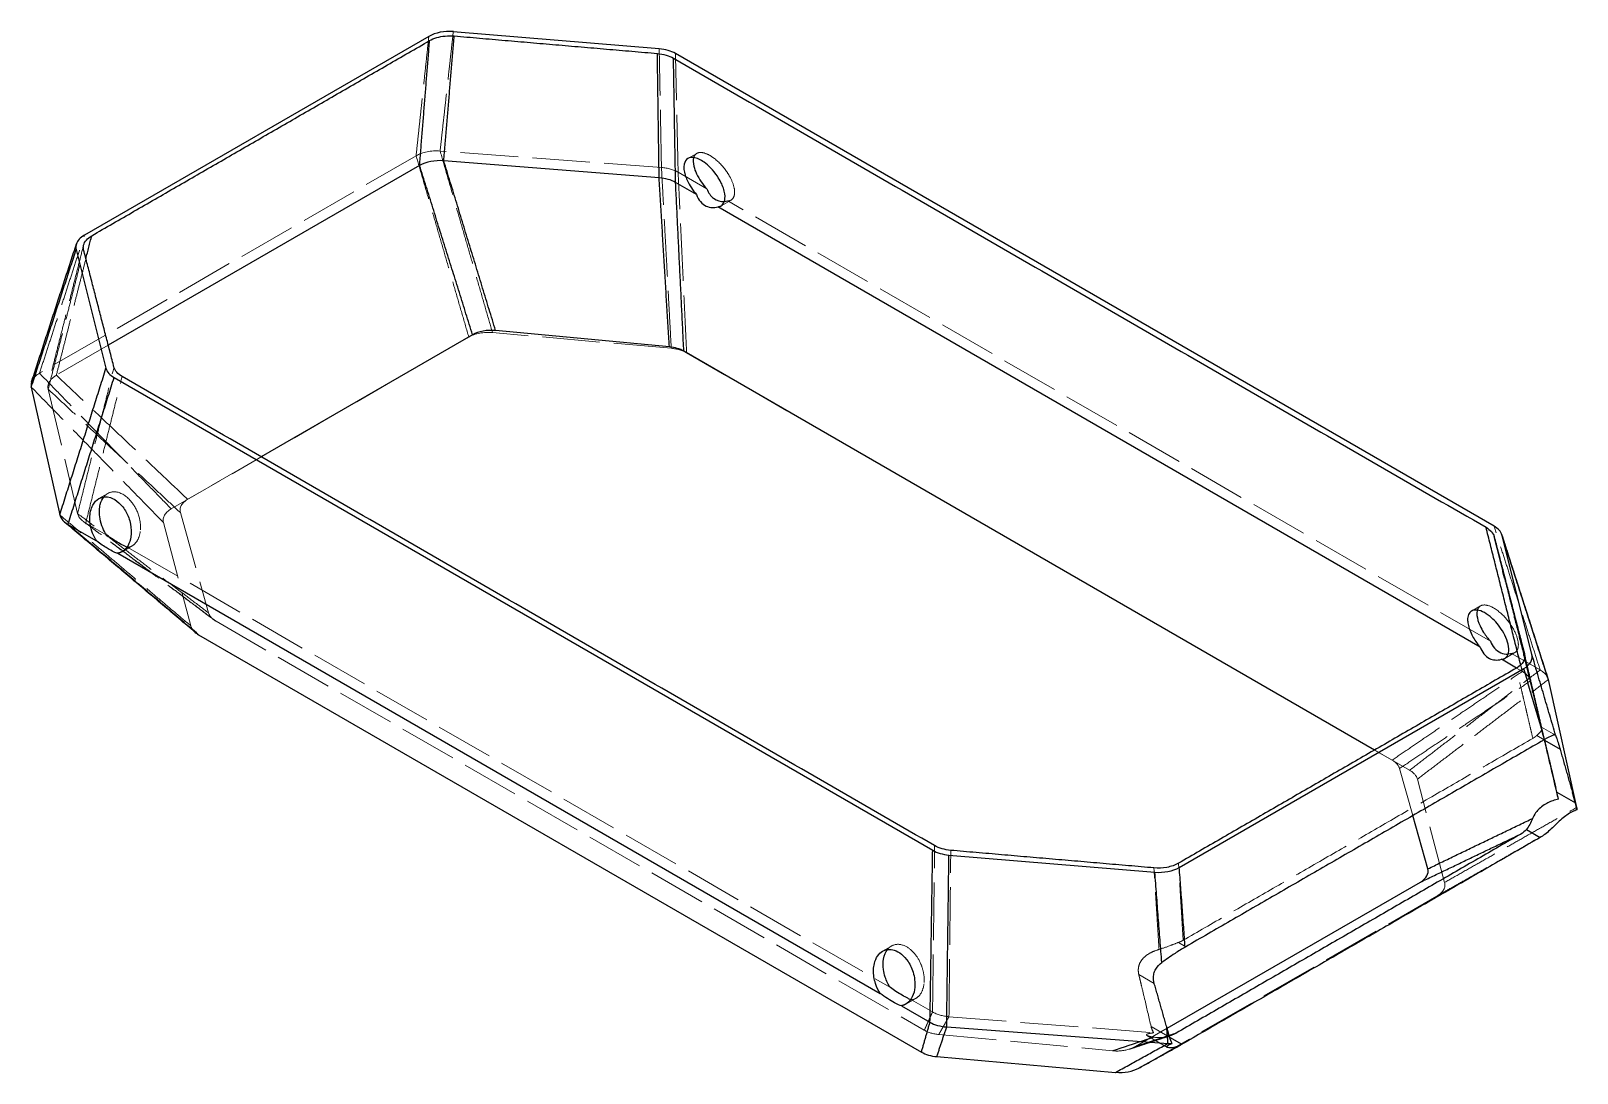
# Model space of a CAD drawing. Header units: millimetres. Extents: x -161 to 161, y -103 to 114.
import ezdxf

# ---------------------------------------------------------------- set-up
doc = ezdxf.new("R2010")
doc.units = ezdxf.units.MM
doc.linetypes.add('ACAD_ISO02W100', pattern=[15, 12, -3])
doc.layers.add('HIDDEN', color=7, linetype='ACAD_ISO02W100', lineweight=13)
doc.layers.add('VISIBLE', color=7, linetype='Continuous', lineweight=25)

msp = doc.modelspace()

# ---------------------------------------------------------------- linework, layer by layer
at = {"layer": 'HIDDEN'}
for p, q in [((-80.93, 87.9), (-159.49, 42.54)), ((-29.75, 85.46), (-75.92, 88.89)), ((-22.39, 88.39), (-24.23, 87.32)), ((-20.31, 81.03), (-26.27, 84.47)), ((-15.22, 78.67), (-17.32, 77.46)), ((143.17, -13.35), (-15.89, 78.48)), ((-145.14, 48.38), (-155.97, 42.13)), ((-69.94, 50.09), (-132.01, 14.25)), ((-27.7, 47.74), (-65, 51.02)), ((126.32, -40.27), (-24.49, 46.8)), ((-157.67, 39.21), (-151.54, 13.27)), ((-113.23, 25.1), (-128.57, 16.24)), ((-145.25, 17.46), (-147.1, 16.39)), ((-130.11, 13.47), (-124.21, -7.46)), ((-149.84, 11.29), (-145.47, 8.77)), ((-133.63, 11.4), (-127.94, -10.14)), ((-140.17, 6.53), (-142.26, 5.32)), ((-141.05, 6.22), (18.01, -85.61)), ((141.1, -6), (139.25, -7.06)), ((-122.66, -9.2), (25.08, -94.5)), ((148.26, -15.72), (146.17, -16.93)), ((153.55, -19.35), (147.59, -15.91)), ((149.84, -19.65), (148.62, -18.95)), ((156.81, -43.94), (151.54, -21.63)), ((153.84, -31.26), (156.74, -32.93)), ((152.83, -33.04), (154.36, -33.93)), ((122.66, -38.16), (119.01, -36.05)), ((126.98, -49.73), (124.21, -39.9)), ((133.63, -63.66), (127.94, -42.12)), ((69.94, -102.34), (132.01, -66.51)), ((18.23, -76.93), (16.39, -78)), ((78.08, -76.19), (79.62, -77.08)), ((69.82, -82.85), (73.05, -84.72)), ((23.32, -87.85), (21.22, -89.06)), ((22.44, -88.17), (26.8, -90.69)), ((30.23, -91.67), (72.92, -95.04)), ((28.1, -95.39), (64.35, -98.8)), ((69.14, -97.91), (75.74, -94.1)), ((71.52, -95.59), (75.81, -98.07)), ((72.39, -93.72), (76.25, -95.95)), ((75.93, -95.77), (76.25, -95.95))]:
    msp.add_line(p, q, dxfattribs=at)
for centre, major_axis, start_param, end_param in [((-76.68, 85.45), (-6, 0), -1.698725, -0.785398), ((-30.51, 82.02), (-6, 0), -2.356194, -1.698725), ((-65.87, 47.73), (-5.76, 0), -1.722172, -0.785398), ((-28.57, 44.45), (-5.76, 0), -2.356194, -1.722172), ((-155.25, 40.09), (-6, 0), -0.785398, -0.185672), ((-151.73, 39.68), (6, 0), 2.356194, 2.996274), ((-151.73, 39.68), (6, 0), 2.996274, 3.277291), ((-124.66, 13.99), (-5.52, 0), -7.068583, -6.121664), ((-145.59, 13.74), (6, 0), 3.277291, 3.795159), ((-127.93, 11.9), (-5.76, 0), -7.068583, -6.13181), ((-145.59, 13.74), (6, 0), 3.795159, 3.926991), ((-118.76, -6.95), (-5.52, 0), -6.121664, -5.629623), ((-118.76, -6.95), (-5.52, 0), -5.629623, -5.497787), ((-122.24, -9.64), (-5.76, 0), -6.13181, -5.682919), ((149.31, -21.8), (-6, 0), -2.958381, -2.356194), ((145.59, -22.1), (6, 0), 0.144594, 0.785398), ((145.59, -22.1), (6, 0), 0.135699, 0.144594), ((118.76, -40.41), (-5.52, 0), -2.980071, -2.356194), ((122.24, -42.62), (-5.76, 0), -2.990217, -2.356194), ((127.93, -64.16), (-5.76, 0), -3.926991, -2.990217), ((31.04, -88.24), (6, 0), 3.926991, 4.57669), ((28.98, -92.24), (-5.52, 0), -5.497787, -4.87391), ((65.24, -95.65), (-5.52, 0), -4.87391, -4.191334), ((65.24, -95.65), (-5.52, 0), -4.191334, -3.926991)]:
    msp.add_ellipse(centre, major_axis=major_axis, ratio=0.57735, start_param=start_param, end_param=end_param, dxfattribs=at)
for points, degree in [([(-75.92, 88.89), (-73.17, 113.78)], 1), ([(-80.93, 87.9), (-78.27, 112.8)], 1), ([(-29.75, 85.46), (-30.22, 110.2)], 1), ([(-26.27, 84.47), (-26.83, 109.22)], 1), ([(-69.94, 50.09), (-80.93, 87.9)], 1), ([(-65, 51.02), (-75.92, 88.89)], 1), ([(-22.39, 88.39), (-22.68, 88.22), (-22.91, 87.93), (-23.03, 87.51)], 3), ([(-27.7, 47.74), (-29.75, 85.46)], 1), ([(-24.49, 46.8), (-26.27, 84.47)], 1), ([(-16.62, 78.36), (-16.25, 78.38), (-15.89, 78.48)], 2), ([(-15.89, 78.48), (-15.52, 78.5), (-15.22, 78.67)], 2), ([(-159.49, 42.54), (-150.13, 71.32)], 1), ([(-157.67, 39.21), (-150.28, 68.26)], 1), ([(-150.29, 69.28), (-157.66, 40.18)], 1), ([(-155.97, 42.13), (-149.81, 66.43)], 1), ([(-132.01, 14.25), (-159.49, 42.54)], 1), ([(-128.57, 16.24), (-155.97, 42.13)], 1), ([(-151.54, 13.27), (-143.95, 43.79)], 1), ([(-133.63, 11.4), (-161.2, 39.65)], 1), ([(-130.11, 13.47), (-157.67, 39.21)], 1), ([(-149.84, 11.29), (-142.26, 41.86)], 1), ([(-146.07, 16.74), (-145.69, 17.2), (-145.25, 17.46)], 2), ([(-127.94, -10.14), (-155.26, 12.99)], 1), ([(-124.21, -7.46), (-151.54, 13.27)], 1), ([(-123.14, -8.88), (-150.36, 11.64)], 1), ([(-122.66, -9.2), (-149.84, 11.29)], 1), ([(153.55, -19.35), (143.93, 10.64)], 1), ([(-140.17, 6.53), (-140.59, 6.29), (-141.05, 6.22)], 2), ([(-141.05, 6.22), (-141.13, 6.24), (-141.24, 6.28)], 2), ([(146.25, -0.66), (146.14, -0.22)], 1), ([(151.54, -21.63), (146.25, -0.66)], 1), ([(151.53, -21.6), (146.25, -0.66)], 1), ([(141.1, -6), (140.81, -6.17), (140.58, -6.45), (140.45, -6.87)], 3), ([(146.86, -16.03), (147.22, -16), (147.59, -15.91)], 2), ([(147.59, -15.91), (147.96, -15.89), (148.26, -15.72)], 2), ([(150.3, -16.06), (153.92, -31.55)], 1), ([(153.92, -31.54), (150.31, -16.11)], 1), ([(126.32, -40.27), (153.55, -19.35)], 1), ([(152.02, -33.62), (148.59, -18.97)], 1), ([(149.84, -19.65), (149.49, -18.3)], 1), ([(150.3, -16.95), (152.38, -25.4), (154.42, -33.89)], 2), ([(122.66, -38.16), (149.84, -19.65)], 1), ([(124.21, -39.9), (151.54, -21.63)], 1), ([(127.94, -42.12), (155.26, -21.36)], 1), ([(153.92, -31.54), (153.87, -31.37), (153.84, -31.26), (153.84, -31.26)], 3), ([(153.92, -31.54), (153.92, -31.55)], 1), ([(152.02, -33.62), (79.08, -75.73)], 1), ([(152.83, -33.04), (152.48, -33.35), (152.02, -33.62)], 2), ([(133.63, -63.66), (161.2, -48.01)], 1), ([(132.01, -66.51), (153.74, -54.17)], 1), ([(26.8, -90.69), (27.24, -56)], 1), ([(30.23, -91.67), (30.6, -56.98)], 1), ([(74.05, -77.65), (72.98, -60.64)], 1), ([(79.08, -75.73), (78.11, -59.66)], 1), ([(17.41, -77.65), (17.79, -77.18), (18.23, -76.93)], 2), ([(79.08, -75.73), (78.63, -75.99), (78.08, -76.19)], 2), ([(22.44, -88.17), (22.35, -88.15), (22.24, -88.11)], 2), ([(23.32, -87.85), (22.89, -88.09), (22.44, -88.17)], 2), ([(25.08, -94.5), (26.8, -90.69)], 1), ([(28.1, -95.39), (30.23, -91.67)], 1), ([(64.35, -98.8), (72.92, -95.95)], 1), ([(67.98, -98.42), (76.36, -95.64)], 1), ([(69.14, -97.91), (76.15, -95.58)], 1), ([(72.92, -95.04), (72.7, -94.64), (72.5, -94.21), (72.39, -93.72)], 3), ([(75.93, -95.77), (74.91, -96.05), (73.88, -96.11), (72.92, -95.95)], 3), ([(76.18, -95.7), (76.06, -95.74), (75.93, -95.77)], 2), ([(69.94, -102.34), (78.63, -97.53)], 1)]:
    msp.add_open_spline(points, degree=degree, dxfattribs=at)
for points, knots in [([(-14.56, 81.08), (-14.69, 81.8), (-14.99, 82.58), (-15.37, 83.3), (-15.61, 83.76), (-15.87, 84.2), (-16.16, 84.61), (-16.97, 85.78), (-17.91, 86.74), (-18.83, 87.43), (-19.33, 87.8), (-19.83, 88.1), (-20.32, 88.3), (-20.8, 88.5), (-21.27, 88.61), (-21.69, 88.58), (-21.94, 88.57), (-22.18, 88.51), (-22.39, 88.39)], [0, 0, 0, 0, 0.0994887, 0.0994887, 0.0994887, 0.1619928, 0.1619928, 0.1619928, 0.3403174, 0.3403174, 0.3403174, 0.4375719, 0.4375719, 0.4375719, 0.5348264, 0.5348264, 0.5348264, 0.59389, 0.59389, 0.59389, 0.59389]), ([(-15.22, 78.67), (-14.9, 78.85), (-14.66, 79.18), (-14.55, 79.66), (-14.46, 80.05), (-14.46, 80.54), (-14.56, 81.08)], [0, 0, 0, 0, 0.548598, 0.548598, 0.548598, 1, 1, 1, 1]), ([(-145.25, 17.46), (-144.57, 17.85), (-143.82, 17.89), (-143.1, 17.7), (-142.02, 17.42), (-140.97, 16.63), (-140.11, 15.45), (-139.49, 14.6), (-138.95, 13.53), (-138.65, 12.29), (-138.44, 11.42), (-138.35, 10.45), (-138.46, 9.55)], [0, 0, 0, 0, 0.230355, 0.230355, 0.230355, 0.57665, 0.57665, 0.57665, 0.825186, 0.825186, 0.825186, 1, 1, 1, 1]), ([(-138.46, 9.55), (-138.56, 8.76), (-138.81, 8.05), (-139.15, 7.52), (-139.44, 7.07), (-139.79, 6.75), (-140.17, 6.53)], [0, 0, 0, 0, 0.4054361, 0.4054361, 0.4054361, 0.7430925, 0.7430925, 0.7430925, 0.7430925]), ([(148.92, -13.31), (148.77, -12.49), (148.38, -11.52), (147.86, -10.63), (147.35, -9.74), (146.74, -8.95), (146.14, -8.3), (145.08, -7.18), (144.03, -6.43), (143.1, -6.06), (142.32, -5.75), (141.61, -5.7), (141.1, -6)], [0, 0, 0, 0, 0.1153647, 0.1153647, 0.1153647, 0.2294023, 0.2294023, 0.2294023, 0.4259572, 0.4259572, 0.4259572, 0.5919269, 0.5919269, 0.5919269, 0.5919269]), ([(148.26, -15.72), (148.54, -15.55), (148.77, -15.28), (148.89, -14.89), (149.02, -14.49), (149.04, -13.95), (148.92, -13.31)], [0, 0, 0, 0, 0.498864, 0.498864, 0.498864, 1, 1, 1, 1]), ([(153.92, -31.55), (153.97, -31.74), (153.86, -31.97), (153.57, -32.3), (153.39, -32.51), (153.15, -32.75), (152.83, -33.04)], [0, 0, 0, 0, 0.622701, 0.622701, 0.622701, 1, 1, 1, 1]), ([(153.84, -31.26), (153.84, -31.25), (153.84, -31.29), (153.86, -31.37), (153.88, -31.47), (153.91, -31.63), (153.98, -31.91), (154.03, -32.15), (154.11, -32.49), (154.22, -32.93), (154.29, -33.22), (154.36, -33.55), (154.44, -33.88)], [0, 0, 0, 0, 0.275708, 0.275708, 0.275708, 0.571877, 0.571877, 0.571877, 0.82784, 0.82784, 0.82784, 1, 1, 1, 1]), ([(18.23, -76.93), (19.04, -76.47), (19.96, -76.48), (20.86, -76.84), (21.6, -77.14), (22.34, -77.68), (23.01, -78.47), (23.52, -79.07), (24, -79.82), (24.37, -80.71), (24.62, -81.3), (24.82, -81.95), (24.94, -82.63), (25.08, -83.37), (25.11, -84.15), (25.02, -84.84)], [0, 0, 0, 0, 0.302912, 0.302912, 0.302912, 0.550435, 0.550435, 0.550435, 0.738586, 0.738586, 0.738586, 0.862845, 0.862845, 0.862845, 1, 1, 1, 1]), ([(78.08, -76.19), (77.58, -76.38), (77.06, -76.58), (76.54, -76.78), (75.67, -77.11), (74.83, -77.42), (74.05, -77.65)], [0, 0, 0, 0, 0.373474, 0.373474, 0.373474, 1, 1, 1, 1]), ([(69.82, -82.85), (69.74, -82.48), (69.7, -82.07), (69.73, -81.68), (69.75, -81.44), (69.8, -81.21), (69.86, -80.98), (69.97, -80.61), (70.14, -80.29), (70.33, -80), (70.53, -79.71), (70.76, -79.46), (71, -79.24), (71.47, -78.81), (71.98, -78.49), (72.5, -78.23), (73.01, -77.99), (73.53, -77.8), (74.05, -77.65)], [0, 0, 0, 0, 0.12914, 0.12914, 0.12914, 0.208029, 0.208029, 0.208029, 0.340045, 0.340045, 0.340045, 0.47627, 0.47627, 0.47627, 0.742881, 0.742881, 0.742881, 1, 1, 1, 1]), ([(72.39, -93.72), (71.97, -91.92), (71.54, -90.12), (71.12, -88.32), (70.9, -87.41), (70.69, -86.49), (70.47, -85.58), (70.36, -85.13), (70.25, -84.67), (70.15, -84.21), (70.09, -83.99), (70.04, -83.77), (69.99, -83.55), (69.96, -83.43), (69.93, -83.31), (69.91, -83.19), (69.89, -83.14), (69.88, -83.08), (69.86, -83.02), (69.85, -82.96), (69.84, -82.9), (69.82, -82.85)], [0, 0, 0, 0, 0.495838, 0.495838, 0.495838, 0.746997, 0.746997, 0.746997, 0.87262, 0.87262, 0.87262, 0.933831, 0.933831, 0.933831, 0.966049, 0.966049, 0.966049, 0.983025, 0.983025, 0.983025, 1, 1, 1, 1]), ([(25.02, -84.84), (24.92, -85.65), (24.67, -86.33), (24.35, -86.84), (24.06, -87.3), (23.7, -87.63), (23.32, -87.85)], [0, 0, 0, 0, 0.3886784, 0.3886784, 0.3886784, 0.7412464, 0.7412464, 0.7412464, 0.7412464]), ([(71.52, -95.59), (71.38, -95.51), (71.37, -95.43), (71.45, -95.37), (71.54, -95.3), (71.72, -95.24), (71.95, -95.19), (72.22, -95.13), (72.56, -95.08), (72.92, -95.04)], [0, 0, 0, 0, 0.279067, 0.279067, 0.279067, 0.605868, 0.605868, 0.605868, 1, 1, 1, 1]), ([(72.92, -95.95), (72.66, -95.91), (72.41, -95.86), (72.18, -95.81), (71.89, -95.74), (71.64, -95.66), (71.52, -95.59)], [0, 0, 0, 0, 0.1354391, 0.1354391, 0.1354391, 0.3121419, 0.3121419, 0.3121419, 0.3121419])]:
    msp.add_open_spline(points, degree=3, knots=knots, dxfattribs=at)
at = {"layer": 'VISIBLE'}
for p, q in [((-30.22, 110.2), (-73.17, 113.78)), ((-78.27, 112.8), (-150.13, 71.32)), ((143.93, 10.64), (-26.83, 109.22)), ((-80.2, 85.87), (-145.14, 48.38)), ((-30.23, 83.31), (-75.15, 86.85)), ((-22.44, 79.81), (-26.8, 82.33)), ((141.05, -14.58), (-18.01, 77.25)), ((-151.82, 68.37), (-145.62, 43.57)), ((-69.14, 50.55), (-113.23, 25.1)), ((-28.1, 48.03), (-64.35, 51.44)), ((119.01, -36.05), (-25.08, 47.14)), ((-161.2, 39.65), (-155.26, 12.99)), ((-143.93, 41.62), (26.83, -56.97)), ((-153.55, 10.99), (-147.59, 7.55)), ((151.82, -16.11), (145.62, 8.68)), ((-143.17, 4.99), (15.89, -86.84)), ((-126.32, -11.99), (24.49, -99.06)), ((78.27, -60.55), (150.13, -19.06)), ((148.62, -18.95), (145.47, -17.13)), ((161.2, -48.01), (155.26, -21.36)), ((154.47, -33.99), (157.69, -35.85)), ((157.37, -46.28), (156.81, -43.94)), ((157.03, -44.86), (160.89, -47.09)), ((130.11, -60.83), (126.98, -49.73)), ((150.68, -52.62), (153.55, -54.28)), ((30.22, -57.95), (73.17, -61.53)), ((75.74, -94.1), (128.57, -63.6)), ((20.31, -89.39), (26.27, -92.83)), ((29.75, -93.82), (75.92, -97.25)), ((76.25, -95.95), (78.81, -97.43)), ((27.7, -99.99), (65, -103.28))]:
    msp.add_line(p, q, dxfattribs=at)
for centre, major_axis, start_param, end_param in [((-74.02, 110.36), (-6, 0), -1.714181, -0.785398), ((-31.07, 106.78), (-6, 0), -2.356194, -1.714181), ((-75.96, 83.42), (6, 0), 1.435098, 2.356194), ((-31.04, 79.88), (6, 0), 0.785398, 1.435098), ((-145.89, 68.87), (-6, 0), -0.785398, -0.18566), ((-145.89, 68.87), (-6, 0), -6.468845, -6.139801), ((-65.24, 48.3), (-5.52, 0), -1.732317, -0.785398), ((-28.98, 44.89), (-5.52, 0), -2.356194, -1.732317), ((-139.69, 44.07), (-6, 0), -6.139801, -5.497787), ((-155.25, 40.09), (-6, 0), -6.468857, -6.155257), ((-149.31, 13.44), (-6, 0), -6.155257, -5.682914), ((-149.31, 13.44), (-6, 0), -5.682914, -5.497787), ((139.69, 8.19), (-6, 0), -2.958404, -2.356194), ((139.69, 8.19), (-6, 0), -2.998208, -2.958404), ((-122.24, -9.64), (-5.76, 0), -5.682919, -5.497787), ((145.89, -16.61), (-6, 0), -3.926991, -2.998208), ((149.31, -21.8), (-6, 0), -3.013664, -2.958381), ((155.25, -48.45), (-6, 0), -3.160325, -3.013664), ((31.07, -54.52), (-6, 0), -5.497787, -4.855774), ((74.02, -58.1), (-6, 0), -4.855774, -3.926991), ((124.66, -61.34), (-5.52, 0), -3.926991, -2.980071), ((30.51, -90.38), (-6, 0), -5.497787, -4.840317), ((28.57, -96.71), (-5.76, 0), -5.497787, -4.863764), ((76.68, -93.81), (-6, 0), -4.840317, -4.693656), ((65.87, -99.99), (-5.76, 0), -4.863764, -3.948025), ((65.87, -99.99), (-5.76, 0), -3.948025, -3.926991)]:
    msp.add_ellipse(centre, major_axis=major_axis, ratio=0.57735, start_param=start_param, end_param=end_param, dxfattribs=at)
for points, knots in [([(-78.11, 111.92), (-77.24, 112.42), (-76.09, 112.77), (-74.87, 112.88), (-74.24, 112.95), (-73.6, 112.95), (-72.98, 112.89)], [0, 0, 0, 0, 0.662003, 0.662003, 0.662003, 1, 1, 1, 1]), ([(-24.23, 87.32), (-24.61, 87.11), (-24.9, 86.71), (-25.01, 86.12), (-25.14, 85.5), (-25.05, 84.68), (-24.79, 83.85), (-24.69, 83.51), (-24.56, 83.18), (-24.41, 82.84), (-23.9, 81.69), (-23.18, 80.65), (-22.44, 79.81)], [0, 0, 0, 0, 0.252799, 0.252799, 0.252799, 0.516309, 0.516309, 0.516309, 0.62416, 0.62416, 0.62416, 1, 1, 1, 1]), ([(-16.53, 79.94), (-16.64, 80.72), (-16.94, 81.56), (-17.33, 82.34), (-17.56, 82.8), (-17.81, 83.23), (-18.09, 83.64), (-18.93, 84.89), (-19.9, 85.88), (-20.86, 86.55), (-21.6, 87.07), (-22.34, 87.41), (-23.01, 87.51), (-23.46, 87.57), (-23.88, 87.53), (-24.23, 87.32)], [0, 0, 0, 0, 0.104162, 0.104162, 0.104162, 0.1657345, 0.1657345, 0.1657345, 0.3537106, 0.3537106, 0.3537106, 0.4983292, 0.4983292, 0.4983292, 0.5950658, 0.5950658, 0.5950658, 0.5950658]), ([(-23.03, 87.51), (-23.17, 87.04), (-23.16, 86.4), (-22.99, 85.7), (-22.87, 85.19), (-22.67, 84.66), (-22.43, 84.15), (-21.88, 82.97), (-21.11, 81.9), (-20.31, 81.03)], [0, 0, 0, 0, 0.29246, 0.29246, 0.29246, 0.507794, 0.507794, 0.507794, 1, 1, 1, 1]), ([(-20.31, 81.03), (-19.97, 80.14), (-19.45, 79.47), (-18.89, 79.04), (-18.17, 78.5), (-17.39, 78.31), (-16.62, 78.36)], [0, 0, 0, 0, 0.3774028, 0.3774028, 0.3774028, 0.8500645, 0.8500645, 0.8500645, 0.8500645]), ([(-22.44, 79.81), (-22.23, 79.23), (-21.95, 78.73), (-21.63, 78.34), (-20.91, 77.48), (-20.02, 77.14), (-19.15, 77.11), (-18.77, 77.1), (-18.39, 77.15), (-18.01, 77.25)], [0, 0, 0, 0, 0.241075, 0.241075, 0.241075, 0.76844, 0.76844, 0.76844, 1, 1, 1, 1]), ([(-17.32, 77.46), (-17.04, 77.62), (-16.8, 77.88), (-16.66, 78.26), (-16.49, 78.69), (-16.44, 79.28), (-16.53, 79.94)], [0, 0, 0, 0, 0.465694, 0.465694, 0.465694, 1, 1, 1, 1]), ([(-147.59, 7.55), (-148.22, 8.51), (-148.73, 9.73), (-148.92, 11.12), (-148.98, 11.52), (-149, 11.92), (-149, 12.33), (-148.99, 13.31), (-148.77, 14.28), (-148.37, 15.02), (-148.03, 15.65), (-147.58, 16.11), (-147.1, 16.39)], [0, 0, 0, 0, 0.1589215, 0.1589215, 0.1589215, 0.2044444, 0.2044444, 0.2044444, 0.3128136, 0.3128136, 0.3128136, 0.405976, 0.405976, 0.405976, 0.405976]), ([(-147.1, 16.39), (-146.33, 16.83), (-145.49, 16.85), (-144.71, 16.61), (-144.08, 16.41), (-143.47, 16.04), (-142.91, 15.53), (-142.35, 15.02), (-141.84, 14.36), (-141.41, 13.58), (-141.02, 12.84), (-140.7, 11.99), (-140.51, 11.05), (-140.35, 10.21), (-140.3, 9.28), (-140.44, 8.41)], [0, 0, 0, 0, 0.248344, 0.248344, 0.248344, 0.447685, 0.447685, 0.447685, 0.647026, 0.647026, 0.647026, 0.832641, 0.832641, 0.832641, 1, 1, 1, 1]), ([(-145.47, 8.77), (-146.09, 9.68), (-146.61, 10.83), (-146.86, 12.14), (-146.97, 12.73), (-147.02, 13.34), (-146.99, 13.95), (-146.97, 14.37), (-146.91, 14.78), (-146.82, 15.16), (-146.66, 15.79), (-146.39, 16.33), (-146.07, 16.74)], [0, 0, 0, 0, 0.1518602, 0.1518602, 0.1518602, 0.2200651, 0.2200651, 0.2200651, 0.2676145, 0.2676145, 0.2676145, 0.3454047, 0.3454047, 0.3454047, 0.3454047]), ([(-143.17, 4.99), (-143.59, 5.07), (-144.3, 5.38), (-145.36, 6.03), (-146, 6.42), (-146.77, 6.94), (-147.59, 7.55)], [0, 0, 0, 0, 0.624691, 0.624691, 0.624691, 1, 1, 1, 1]), ([(-141.24, 6.28), (-141.61, 6.41), (-142.18, 6.69), (-143, 7.17), (-143.34, 7.37), (-143.72, 7.61), (-144.14, 7.88), (-144.56, 8.15), (-145.01, 8.45), (-145.47, 8.77)], [0, 0, 0, 0, 0.549171, 0.549171, 0.549171, 0.774586, 0.774586, 0.774586, 1, 1, 1, 1]), ([(-140.44, 8.41), (-140.54, 7.75), (-140.74, 7.13), (-141.02, 6.63), (-141.36, 6.03), (-141.79, 5.59), (-142.26, 5.32)], [0, 0, 0, 0, 0.3382622, 0.3382622, 0.3382622, 0.7449689, 0.7449689, 0.7449689, 0.7449689]), ([(139.25, -7.06), (138.99, -7.21), (138.77, -7.45), (138.62, -7.78), (138.48, -8.1), (138.4, -8.51), (138.42, -9.01), (138.43, -9.34), (138.48, -9.71), (138.57, -10.1), (138.77, -10.92), (139.15, -11.81), (139.61, -12.6), (140.05, -13.35), (140.54, -14.01), (141.05, -14.58)], [0, 0, 0, 0, 0.193634, 0.193634, 0.193634, 0.378351, 0.378351, 0.378351, 0.501923, 0.501923, 0.501923, 0.759708, 0.759708, 0.759708, 1, 1, 1, 1]), ([(146.95, -14.44), (146.87, -13.86), (146.67, -13.2), (146.39, -12.55), (146.13, -11.94), (145.8, -11.35), (145.44, -10.81), (144.71, -9.71), (143.89, -8.84), (143.1, -8.2), (142.02, -7.32), (140.97, -6.85), (140.11, -6.85), (139.79, -6.85), (139.5, -6.92), (139.25, -7.06)], [0, 0, 0, 0, 0.0800374, 0.0800374, 0.0800374, 0.1551986, 0.1551986, 0.1551986, 0.3077236, 0.3077236, 0.3077236, 0.517017, 0.517017, 0.517017, 0.5933917, 0.5933917, 0.5933917, 0.5933917]), ([(140.45, -6.87), (140.36, -7.17), (140.34, -7.54), (140.37, -7.97), (140.43, -8.61), (140.66, -9.39), (141.02, -10.17), (141.23, -10.63), (141.48, -11.08), (141.75, -11.51), (142.19, -12.2), (142.68, -12.82), (143.17, -13.35)], [0, 0, 0, 0, 0.210989, 0.210989, 0.210989, 0.52288, 0.52288, 0.52288, 0.706181, 0.706181, 0.706181, 1, 1, 1, 1]), ([(141.05, -14.58), (141.23, -15.09), (141.47, -15.56), (141.79, -15.97), (142.12, -16.38), (142.51, -16.72), (143, -16.96), (143.34, -17.12), (143.72, -17.23), (144.14, -17.26), (144.56, -17.3), (145.01, -17.26), (145.47, -17.13)], [0, 0, 0, 0, 0.296061, 0.296061, 0.296061, 0.592122, 0.592122, 0.592122, 0.796061, 0.796061, 0.796061, 1, 1, 1, 1]), ([(143.17, -13.35), (143.38, -13.9), (143.66, -14.39), (144.03, -14.81), (144.39, -15.23), (144.83, -15.57), (145.36, -15.79), (145.81, -15.97), (146.31, -16.06), (146.86, -16.03)], [0, 0, 0, 0, 0.3123457, 0.3123457, 0.3123457, 0.6246914, 0.6246914, 0.6246914, 0.8862315, 0.8862315, 0.8862315, 0.8862315]), ([(146.17, -16.93), (146.45, -16.76), (146.68, -16.5), (146.83, -16.11), (146.99, -15.69), (147.05, -15.13), (146.95, -14.44)], [0, 0, 0, 0, 0.482132, 0.482132, 0.482132, 1, 1, 1, 1]), ([(150.3, -16.06), (150.42, -16.57), (150.33, -17.11), (150.05, -17.6), (149.76, -18.12), (149.25, -18.59), (148.59, -18.97)], [0, 0, 0, 0, 0.492199, 0.492199, 0.492199, 1, 1, 1, 1]), ([(157.03, -44.86), (156.61, -43.05), (156.18, -41.25), (155.76, -39.45), (155.54, -38.54), (155.33, -37.63), (155.11, -36.71), (155, -36.26), (154.9, -35.8), (154.79, -35.35), (154.73, -35.12), (154.68, -34.9), (154.63, -34.68), (154.6, -34.56), (154.57, -34.44), (154.55, -34.33), (154.53, -34.27), (154.52, -34.21), (154.51, -34.15), (154.49, -34.09), (154.48, -34.03), (154.47, -33.99)], [0, 0, 0, 0, 0.495838, 0.495838, 0.495838, 0.746997, 0.746997, 0.746997, 0.87262, 0.87262, 0.87262, 0.933831, 0.933831, 0.933831, 0.966049, 0.966049, 0.966049, 0.983025, 0.983025, 0.983025, 1, 1, 1, 1]), ([(156.74, -32.93), (156.64, -32.88), (156.42, -32.92), (156.01, -33.09), (155.65, -33.24), (155.13, -33.5), (154.48, -33.86)], [0, 0, 0, 0, 0.533511, 0.533511, 0.533511, 1, 1, 1, 1]), ([(156.78, -32.97), (156.81, -33.03), (156.87, -33.16), (156.97, -33.48), (157.05, -33.7), (157.16, -34.04), (157.29, -34.49), (157.42, -34.9), (157.56, -35.38), (157.69, -35.85)], [0, 0, 0, 0, 0.417715, 0.417715, 0.417715, 0.720695, 0.720695, 0.720695, 1, 1, 1, 1]), ([(157.37, -46.28), (156.99, -46.36), (156.59, -46.48), (156.18, -46.62), (155.54, -46.85), (154.84, -47.16), (154.11, -47.68), (153.77, -47.92), (153.42, -48.21), (153.12, -48.53), (152.93, -48.74), (152.75, -48.95), (152.6, -49.16), (152.32, -49.57), (152.12, -49.95), (151.98, -50.31)], [0, 0, 0, 0, 0.219193, 0.219193, 0.219193, 0.555419, 0.555419, 0.555419, 0.710554, 0.710554, 0.710554, 0.80997, 0.80997, 0.80997, 1, 1, 1, 1]), ([(161.25, -48.52), (160.6, -48.77), (159.9, -49.09), (159.13, -49.61), (158.79, -49.84), (158.43, -50.11), (158.05, -50.43), (157.34, -51.03), (156.58, -51.81), (155.83, -52.52), (155.14, -53.17), (154.45, -53.76), (153.74, -54.17)], [0, 0, 0, 0, 0.327451, 0.327451, 0.327451, 0.472294, 0.472294, 0.472294, 0.748402, 0.748402, 0.748402, 1, 1, 1, 1]), ([(78.11, -59.66), (77.43, -60.06), (76.58, -60.35), (75.65, -60.52), (74.79, -60.68), (73.87, -60.72), (72.98, -60.64)], [0, 0, 0, 0, 0.518007, 0.518007, 0.518007, 1, 1, 1, 1]), ([(79.5, -77.15), (78.86, -77.54), (78.11, -78.01), (77.38, -78.48), (76.4, -79.13), (75.46, -79.78), (74.62, -80.4)], [0, 0, 0, 0, 0.427066, 0.427066, 0.427066, 1, 1, 1, 1]), ([(15.89, -86.84), (15.51, -86.25), (15.16, -85.56), (14.91, -84.77), (14.62, -83.89), (14.46, -82.89), (14.49, -81.94), (14.5, -81.46), (14.56, -81), (14.66, -80.58), (14.81, -79.96), (15.04, -79.44), (15.32, -79.02), (15.63, -78.56), (16, -78.22), (16.39, -78)], [0, 0, 0, 0, 0.0911826, 0.0911826, 0.0911826, 0.1941628, 0.1941628, 0.1941628, 0.2463282, 0.2463282, 0.2463282, 0.3229234, 0.3229234, 0.3229234, 0.4080636, 0.4080636, 0.4080636, 0.4080636]), ([(16.39, -78), (17.15, -77.56), (17.99, -77.52), (18.83, -77.8), (19.83, -78.13), (20.84, -78.91), (21.69, -80.17), (22.16, -80.89), (22.58, -81.77), (22.84, -82.78), (23.12, -83.82), (23.2, -84.98), (23.05, -85.98)], [0, 0, 0, 0, 0.27898, 0.27898, 0.27898, 0.613916, 0.613916, 0.613916, 0.803751, 0.803751, 0.803751, 1, 1, 1, 1]), ([(18.01, -85.61), (17.59, -84.99), (17.21, -84.24), (16.93, -83.4), (16.76, -82.89), (16.63, -82.35), (16.56, -81.81), (16.46, -81.08), (16.46, -80.33), (16.57, -79.68), (16.71, -78.82), (17.03, -78.14), (17.41, -77.65)], [0, 0, 0, 0, 0.0990426, 0.0990426, 0.0990426, 0.1583477, 0.1583477, 0.1583477, 0.2375004, 0.2375004, 0.2375004, 0.3408001, 0.3408001, 0.3408001, 0.3408001]), ([(73.05, -84.72), (72.92, -84.25), (72.85, -83.72), (72.9, -83.22), (72.93, -82.88), (73.01, -82.55), (73.13, -82.26), (73.2, -82.08), (73.28, -81.91), (73.38, -81.75), (73.72, -81.17), (74.16, -80.74), (74.62, -80.4)], [0, 0, 0, 0, 0.278777, 0.278777, 0.278777, 0.464808, 0.464808, 0.464808, 0.57903, 0.57903, 0.57903, 1, 1, 1, 1]), ([(20.31, -89.39), (19.97, -89.33), (19.45, -89.11), (18.89, -88.8), (17.95, -88.29), (16.89, -87.58), (15.89, -86.84)], [0, 0, 0, 0, 0.377403, 0.377403, 0.377403, 1, 1, 1, 1]), ([(22.24, -88.11), (22.07, -88.05), (21.86, -87.96), (21.63, -87.84), (21.27, -87.67), (20.87, -87.44), (20.45, -87.19), (20.02, -86.95), (19.59, -86.67), (19.15, -86.39), (18.77, -86.14), (18.39, -85.88), (18.01, -85.61)], [0, 0, 0, 0, 0.184349, 0.184349, 0.184349, 0.46774, 0.46774, 0.46774, 0.751132, 0.751132, 0.751132, 1, 1, 1, 1]), ([(23.05, -85.98), (22.93, -86.77), (22.67, -87.43), (22.35, -87.95), (22.03, -88.46), (21.64, -88.82), (21.22, -89.06)], [0, 0, 0, 0, 0.3722721, 0.3722721, 0.3722721, 0.7425434, 0.7425434, 0.7425434, 0.7425434]), ([(75.81, -98.07), (75.65, -97.97), (75.65, -97.85), (75.76, -97.74), (75.94, -97.57), (76.33, -97.42), (76.8, -97.28)], [0, 0, 0, 0, 0.388401, 0.388401, 0.388401, 1, 1, 1, 1]), ([(78.54, -97.58), (77.91, -97.93), (77.27, -98.12), (76.76, -98.17), (76.31, -98.22), (75.97, -98.16), (75.81, -98.07)], [0, 0, 0, 0, 0.531921, 0.531921, 0.531921, 1, 1, 1, 1])]:
    msp.add_open_spline(points, degree=3, knots=knots, dxfattribs=at)
for points, degree in [([(-75.15, 86.85), (-72.98, 112.89)], 1), ([(-72.98, 112.89), (-30.6, 109.24)], 1), ([(-148.59, 71.23), (-78.11, 111.92)], 1), ([(-80.2, 85.87), (-78.11, 111.92)], 1), ([(-30.6, 109.24), (-29.34, 109.13), (-28.14, 108.78), (-27.24, 108.26)], 3), ([(-30.23, 83.31), (-30.6, 109.24)], 1), ([(-27.24, 108.26), (142.26, 10.4)], 1), ([(-26.8, 82.33), (-27.24, 108.26)], 1), ([(-69.14, 50.55), (-80.2, 85.87)], 1), ([(-64.35, 51.44), (-75.15, 86.85)], 1), ([(-28.1, 48.03), (-30.23, 83.31)], 1), ([(-25.08, 47.14), (-26.8, 82.33)], 1), ([(-18.01, 77.25), (-17.63, 77.28), (-17.32, 77.46)], 2), ([(-150.29, 69.28), (-150.1, 70.01), (-149.5, 70.7), (-148.59, 71.23)], 3), ([(-149.81, 66.43), (-148.59, 71.23)], 1), ([(-161.2, 39.65), (-151.82, 68.37)], 1), ([(-161.14, 40.73), (-151.78, 69.51)], 1), ([(-150.28, 68.26), (-150.41, 68.77), (-150.29, 69.28)], 2), ([(-143.95, 43.79), (-150.28, 68.26)], 1), ([(-155.26, 12.99), (-145.62, 43.57)], 1), ([(-142.26, 41.86), (-143.16, 42.37), (-143.76, 43.06), (-143.95, 43.79)], 3), ([(-153.55, 10.99), (-143.93, 41.62)], 1), ([(27.24, -56), (-142.26, 41.86)], 1), ([(-127, -11.51), (-154.26, 11.48)], 1), ([(-126.32, -11.99), (-153.55, 10.99)], 1), ([(142.26, 10.4), (143.16, 9.88), (143.76, 9.19), (143.95, 8.46)], 3), ([(149.49, -18.3), (142.26, 10.4)], 1), ([(143.95, 8.46), (150.28, -16.01)], 1), ([(146.14, -0.22), (143.95, 8.46)], 1), ([(155.21, -21.17), (145.58, 8.82)], 1), ([(155.26, -21.36), (145.62, 8.68)], 1), ([(-142.26, 5.32), (-142.7, 5.07), (-143.17, 4.99)], 2), ([(146.14, -0.22), (148.24, -8.57), (150.3, -16.95)], 2), ([(150.28, -16.01), (150.3, -16.06)], 1), ([(150.31, -16.11), (150.28, -16.01)], 1), ([(156.78, -32.97), (151.82, -16.11)], 1), ([(148.59, -18.97), (78.11, -59.66)], 1), ([(145.47, -17.13), (145.85, -17.1), (146.17, -16.93)], 2), ([(154.48, -33.86), (150.13, -19.06)], 1), ([(154.36, -33.93), (79.62, -77.08)], 1), ([(154.36, -33.93), (154.48, -33.86)], 1), ([(154.42, -33.89), (155.62, -38.91), (156.81, -43.94)], 2), ([(154.44, -33.88), (154.47, -33.99)], 1), ([(156.78, -32.97), (156.76, -32.95), (156.74, -32.93)], 2), ([(157.69, -35.85), (159, -40.39), (160.29, -44.94)], 2), ([(157.37, -46.28), (157.26, -45.82), (157.14, -45.34), (157.03, -44.86)], 3), ([(160.89, -47.09), (160.6, -46.01), (160.29, -44.94)], 2), ([(161.2, -48.01), (160.29, -44.94)], 1), ([(161.25, -48.52), (161.09, -47.79), (160.89, -47.09)], 2), ([(130.11, -60.83), (151.98, -50.31)], 1), ([(151.98, -50.31), (151.62, -51.23), (151.15, -52.03), (150.68, -52.62)], 3), ([(149.51, -53.58), (77.6, -95.1)], 1), ([(153.55, -54.28), (78.81, -97.43)], 1), ([(128.57, -63.6), (149.51, -53.58)], 1), ([(150.68, -52.62), (150.39, -52.97), (149.99, -53.3), (149.51, -53.58)], 3), ([(153.74, -54.17), (153.64, -54.22), (153.55, -54.28)], 2), ([(26.27, -92.83), (26.83, -56.97)], 1), ([(30.6, -56.98), (29.34, -56.87), (28.14, -56.53), (27.24, -56)], 3), ([(29.75, -93.82), (30.22, -57.95)], 1), ([(72.98, -60.64), (30.6, -56.98)], 1), ([(79.5, -77.15), (78.27, -60.55)], 1), ([(74.62, -80.4), (73.17, -61.53)], 1), ([(79.5, -77.15), (79.62, -77.08)], 1), ([(75.65, -93.8), (74.35, -89.26), (73.05, -84.72)], 2), ([(21.22, -89.06), (20.78, -89.31), (20.31, -89.39)], 2), ([(24.49, -99.06), (26.27, -92.83)], 1), ([(27.7, -99.99), (29.75, -93.82)], 1), ([(75.92, -97.25), (75.65, -93.8)], 1), ([(76.25, -95.95), (75.96, -94.88), (75.65, -93.8)], 2), ([(76.15, -95.58), (77.6, -95.1)], 1), ([(76.36, -95.64), (76.18, -95.7)], 1), ([(76.8, -97.28), (76.57, -96.86), (76.38, -96.42), (76.25, -95.95)], 3), ([(77.6, -95.1), (77.04, -95.42), (76.36, -95.64)], 2), ([(65, -103.28), (75.92, -97.25)], 1), ([(69.86, -102.39), (78.54, -97.58)], 1), ([(78.63, -97.53), (78.54, -97.58)], 1), ([(78.81, -97.43), (78.63, -97.53)], 1)]:
    msp.add_open_spline(points, degree=degree, dxfattribs=at)

doc.saveas('drawing.dxf')
